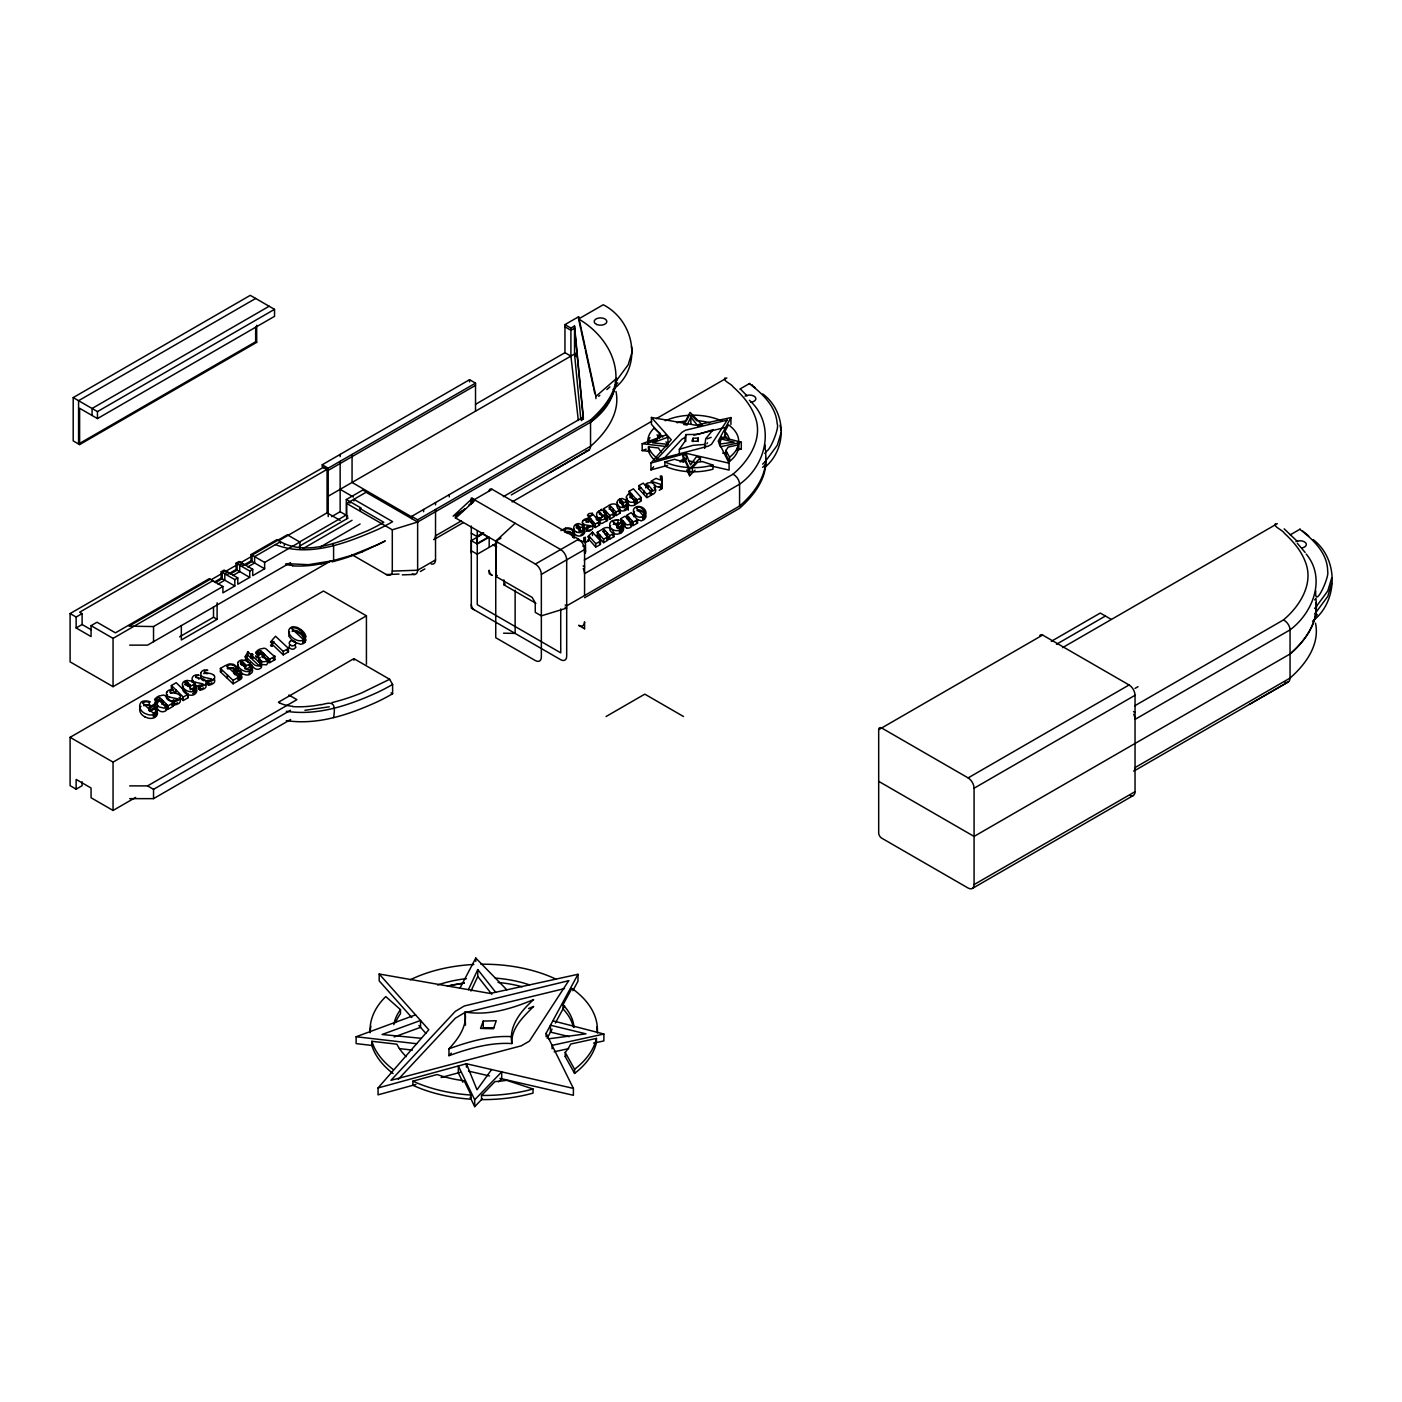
<?xml version="1.0" encoding="UTF-8"?>
<svg xmlns="http://www.w3.org/2000/svg" width="1402" height="1402" viewBox="0 0 1402 1402"><rect width="100%" height="100%" fill="white"/><g stroke="black" fill="none" stroke-linecap="round" stroke-linejoin="round"><path stroke-width="1.5" d="M475.523 411.172L475.523 383.132L469.565 379.697L322.25 464.745L322.25 466.971L328.208 470.406L475.523 385.357M328.208 516.567L328.208 468.18L475.523 383.132M353.9 500.952L353.9 499.305L392.613 521.667A222.322 128.353 0 0 1 377.751 529.518C346.417 543.012 309.106 557.873 275.423 544.607M411.68 518.6L411.68 516.374L583.32 417.095L574.54 325.965L570.912 328.068L564.953 324.616L564.953 352.673L475.523 404.302M431.203 564.025A8.43 4.872 60 0 0 435.531 559.906L435.531 509.487M471.3 553.019L471.3 540.611L482.726 534.004L488.702 537.439M535.003 602.334L532.147 597.375L495.747 576.362L495.747 543.38M584.564 595.535L584.599 546.535M619.158 523.612L613.603 523.402M565.181 604.998L566.688 605.857L739.573 506.052C753.75 493.802 766.456 476.89 765.772 457.367M878.686 781.335L974.075 836.416L1290.05 653.98C1304.964 641.345 1317.529 623.504 1316.233 603.228M305.654 636.701L305.268 638.471M305.654 640.136L305.268 641.923M584.564 552.844L584.581 551.231M465.446 1025.195L465.043 1011.999C488.544 1015.959 512.151 1008.529 533.636 999.573C521.334 1010.754 508.523 1025.633 511.905 1043.561C490.297 1042.212 469.092 1048.451 448.973 1055.671L448.973 1048.784C458.139 1038.987 467.532 1026.194 465.043 1011.999M161.896 703.05L162.352 700.054L160.564 698.319A22.485 12.986 0 0 0 160.091 697.898A2.208 1.279 0 0 0 159.565 697.583L158.076 697.793A5.187 2.997 0 0 0 157.129 698.441A4.995 2.874 0 0 0 156.638 699.02L155.815 701.386L154.571 699.791A10.217 5.906 0 0 1 155.061 698.844L157.059 697.057A17.648 10.182 0 0 1 159.109 695.97L163.386 695.094A3.067 1.77 0 0 1 164.963 695.585L170.711 700.93A13.547 7.816 0 0 0 173.322 702.805L173.392 706.205L168.135 709.237L167.276 704.961C169.712 710.569 162.439 713.881 158.794 710.306A8.762 5.065 0 0 1 157.059 707.011L157.76 705.451M262.192 654.874L262.297 655.067A9.779 5.643 0 0 0 262.682 655.488L266.222 658.835M185.029 682.686L186.589 681.74L185.87 685.227M1316.285 602.404L1315.882 598.444A169.169 97.667 0 0 1 1314.638 599.898M765.79 456.964L765.702 452.39M1316.198 604.087L1316.25 603.088M251.028 670.612L248.89 673.503M258.424 656.767C258.336 652.719 267.046 651.86 263.05 656.276M258.424 660.219L260.159 657.538M260.281 662.498L259.458 662.533A20.715 11.952 0 0 1 258.897 662.024L251.834 655.47L251.834 658.922L258.897 665.477A20.715 11.952 0 0 0 259.335 665.862L260.281 665.95M412.223 573.961A8.43 4.872 60 0 0 417.638 570.228L417.638 519.809L590.54 419.987C602.807 409.016 614.321 395.224 616.565 378.365L595.92 396.398L595.92 398.624M616.565 378.365C615.688 396.153 603.158 410.804 590.54 422.23L417.638 522.035L392.297 529.798L346.697 503.476L346.697 518.53M574.47 537.702L573.558 533.952L569.422 531.533A4.679 2.699 0 0 0 565.777 531.621M635.649 498.797L631.916 494.293L629.445 494.503M635.702 498.586L635.649 502.231M304.269 640.609L302.639 642.326M662.042 488.562L662.042 485.11A19.54 11.286 0 0 0 662.077 484.303L661.604 475.909L662.095 487.756A19.54 11.286 0 0 1 662.042 488.562L659.238 490.297M632.179 351.762L628.219 364.678L616.197 380.976M781.229 432.377L777.269 445.293L765.229 461.591M1331.69 578.08L1327.747 591.013L1315.707 607.311M1331.69 583.512L1327.747 596.446L1315.707 612.744M602.895 531.218L603.894 529.728M609.204 507.647L610.203 506.14M662.007 485.302L659.238 486.844M575.942 353.094L575.223 355.267L576.748 356.581M704.715 448.202L705.732 445.591M236.167 672.539L234.625 673.643M631.881 520.65L627.237 515.393L627.237 518.845L630.392 522.21M631.846 524.173L631.934 520.475M698.231 438.09L697.144 441.279L691.94 441.174L693.044 438.23L698.231 438.09L698.231 441.525M483.252 1021.094L480.518 1028.42L493.504 1028.717L496.238 1020.726L483.252 1021.094L483.252 1027.981L494.082 1027.666M177.563 699.3L177.318 699.528A4.486 2.594 0 0 1 175.285 700.194L174.339 700.281A2.699 1.56 0 0 1 173.69 700.246L172.796 703.769M177.563 702.735L177.318 702.963A4.486 2.594 0 0 1 175.285 703.629L174.339 703.734A2.699 1.56 0 0 1 173.69 703.681L173.69 700.246M203.308 687.874L203.185 688.032A4.486 2.594 0 0 1 201.029 688.768L200.083 688.873A2.699 1.56 0 0 1 199.434 688.82L198.541 688.908L199.294 685.368A2.699 1.56 0 0 0 200.083 685.42L201.029 685.333M211.877 679.532L211.667 679.69A4.486 2.594 0 0 1 209.634 680.356L208.688 680.461A2.699 1.56 0 0 1 208.039 680.408L206.9 684.316L208.688 685.035A5.24 3.032 0 0 0 210.721 684.737L212.964 683.703A7.168 4.136 0 0 0 214.506 682.02L214.751 680.478A6.922 3.996 0 0 0 214.103 679.024A7.816 4.521 0 0 0 213.787 678.691M598.654 511.222C592.888 514.219 600.512 523.927 605.524 518.004A3.4 1.963 0 0 1 605.944 517.741M599.32 517.461L599.145 522.263M690.853 417.007L687.103 425.034L683.72 424.438L690.064 412.398L702.472 425.121L698.003 426.085L690.853 417.007L690.853 423.895M468.426 989.637L477.767 969.571L495.66 992.266M470.967 991.056L477.767 976.458L477.767 969.571M689.293 415.272L686.297 420.95A36.137 20.872 0 0 0 677.113 422.756M459.944 988.165L475.786 958.057L506.823 989.83M662.76 437.074L651.422 424.333L651.422 417.445L695.813 425.227L730.933 417.568L718.192 441.157L729.093 463.203L729.093 470.091L710.761 465.867M720.891 436.933L719.927 445.573L720.891 436.933L741.29 442.226L741.29 449.113L737.154 450.007M727.883 439.632A36.137 20.872 0 0 0 724.939 435.531L724.939 431.413L728.497 424.841A45.46 26.252 0 0 1 729.583 457.21L729.583 461.346L725.815 454.598L725.815 450.463A36.137 20.872 0 0 0 728.024 447.115L738.311 444.855M723.099 438.966L726.026 433.516M546.114 1036.726L546.114 1033.292L577.992 974.302L490.192 993.457L379.188 974.004L379.188 980.874L411.802 1017.537M573.278 1026.912A90.359 52.172 0 0 0 563.008 1008.914L563.008 1004.778L571.876 988.392A113.667 65.631 0 0 1 597.357 1031.96M547.148 1038.269L552.073 1029.156M555.367 1023.039L564.62 1005.917M572.857 990.706L577.992 981.19L577.992 974.302M604.928 518.179L604.402 514.657M584.774 520.282L585.843 519.686A2.716 1.577 0 0 1 586.965 519.494L588.419 518.915L586.772 518.6A6.309 3.645 0 0 0 584.389 519.459A7.361 4.241 0 0 0 582.846 520.79A8.465 4.889 0 0 0 582.531 521.334M596.533 516.567L596.393 519.529M1275.487 523.542C1272.981 526.977 1282.655 529.781 1284.355 533.233C1293.1 541.26 1301.126 550.6 1305.332 561.851C1314.112 583.653 1299.794 606.207 1283.461 619.929L1134.726 705.802M166.82 692.027L167.241 691.449A6.695 3.856 0 0 1 168.468 690.45A5.836 3.365 0 0 1 170.483 689.714L173.427 690.064L170.991 690.73A2.804 1.612 0 0 0 170.045 690.958L169.94 692.22A4.346 2.506 0 0 0 170.501 692.395L173.725 692.974A47.861 27.637 0 0 1 175.355 693.236M166.82 695.48L167.241 694.884A6.695 3.856 0 0 1 167.504 694.621M192.757 680.303L192.565 680.601A9.078 5.24 0 0 0 192.267 681.249A7.203 4.153 0 0 0 192.162 682.073M725.009 377.839C722.433 380.906 731.476 383.745 733.176 386.899C742.201 395.066 750.543 404.6 754.872 416.149C763.634 437.932 749.316 460.487 732.983 474.209L584.266 560.081M238.252 662.059L238.936 661.236A5.31 3.067 0 0 1 240.057 660.517L240.513 660.342A4.136 2.383 0 0 1 241.968 660.009L246.314 660.64L250.485 663.356L250.485 666.791L246.104 669.332M706.818 443.733L707.484 442.769M491.611 1069.551L477.013 1089.81L466.41 1063.75L378.049 1087.952L378.049 1094.839L415.921 1084.465M609.169 509.136L610.518 507.839M590.347 526.206L590.207 526.293A4.627 2.664 0 0 1 588.472 526.942L586.492 527.134L586.334 531.2M590.417 529.588L590.26 529.711A4.627 2.664 0 0 1 588.472 530.377L586.474 530.604M572.875 536.843C576.45 534.232 573.646 528.326 569.422 528.098A4.679 2.699 0 0 0 565.777 528.186M617.739 382.781L614.462 386.601M1317.249 614.549L1314.62 617.651M765.264 445.117C763.599 465.324 780.371 428.854 777.181 423.877C776.13 406.51 762.355 393.454 749.281 383.657L739.818 389.108M765.842 452.233L765.404 452.741A169.169 97.667 0 0 1 764.809 453.459M198.471 688.943L200.083 690.012A5.24 3.032 0 0 0 202.098 689.696L204.359 688.68A7.168 4.136 0 0 0 205.901 686.98L206.147 685.455A6.922 3.996 0 0 0 205.498 684.001M576.45 532.077A9.113 5.275 0 0 1 573.804 527.538A8.237 4.749 0 0 1 576.047 524.19L577.326 523.805A3.996 2.313 0 0 1 579.044 523.629L583.863 525.855L578.886 528.817L581.304 531.253L583.109 529.956A10.34 5.976 0 0 0 583.723 527.853A8.237 4.749 0 0 1 583.758 527.397L584.932 528.326A11.531 6.659 0 0 1 583.898 530.464L582.882 531.463A6.116 3.523 0 0 1 581.97 531.989L581.094 532.322A3.943 2.278 0 0 1 579.149 532.567A4.241 2.453 0 0 1 577.151 532.234L576.572 532.006M140.989 706.275L140.305 707.204A13.512 7.799 0 0 0 139.674 709.78L139.885 711.182A18.068 10.427 0 0 0 142.215 714.95A15.667 9.043 0 0 0 144.862 716.878M273.916 641.503L271.042 644.832A6.905 3.996 0 0 0 270.568 645.446M667.597 465.341L650.966 469.898L650.966 463.028L671.26 439.755L651.422 417.445M650.966 469.898L653.665 466.796M378.049 1087.952L428.819 1029.769L379.188 974.004M289.531 631.794L288.777 636.105L292.948 641.345M456.404 515.445L463.151 510.398M765.229 467.024C787.538 448.219 786.277 411.364 762.758 393.944M583.845 530.657L584.967 531.568A11.531 6.659 0 0 1 583.898 533.917L582.882 534.898A6.116 3.523 0 0 1 581.97 535.441L581.094 535.774A3.943 2.278 0 0 1 579.149 536.02A4.241 2.453 0 0 1 577.151 535.669L576.572 535.441M240.706 673.486A6.256 3.61 0 0 0 239.795 671.418A3.68 2.121 0 0 0 236.745 670.366L234.625 671.313L233.451 670.401M679.339 454.476L679.339 449.306L684.789 441.577L685.753 434.602L698.143 434.357L713.197 429.625L705.732 438.703L704.505 447.904M448.973 1055.671L451.304 1053.147M663.269 459.19L681.863 439.264L685.438 437.126M398.256 1079.382L455.3 1018.238L464.237 1012.892L564.533 988.585M634.405 511.59L633.213 514.078L633.844 516.707M253.201 654.787L252.08 653.823M161.142 701.228L161.037 701.841A10.725 6.186 0 0 0 161.475 702.332L165.524 705.732A4.679 2.699 0 0 0 166.137 704.119M695.024 470.178L689.626 475.751L689.626 468.881L700.422 457.718L696.373 456.789L690.555 464.886L686.297 454.476L683.072 455.352L683.072 462.239M482.2 1098.905L474.7 1106.651L474.7 1099.764L501.706 1071.882L501.706 1078.769L498.691 1081.853M481.534 1095.453L494.941 1081.608A90.359 52.172 0 0 0 506.63 1080.311L533.023 1088.986L533.023 1093.104A113.667 65.631 0 0 1 481.534 1099.589L481.534 1095.453A113.667 65.631 0 0 0 533.023 1088.986M615.092 382.098L616.565 380.59M765.615 461.205L762.653 464.167M765.615 464.412L762.653 467.374M1314.603 608.415L1316.092 606.926M1314.603 613.848L1316.092 612.359M627.413 498.201L626.343 500.076A10.112 5.836 0 0 0 627.816 503.966L628.692 504.65M589.997 537.965L587.999 539.928A5.906 3.4 0 0 0 587.543 540.418M603.403 532.094L604.928 531.007M613.077 389.423C643.062 367.482 635.124 321.128 603.246 304.742L578.605 318.955L580.778 328.927M600.214 540.681L592.468 532.129L588.051 536.423A5.906 3.4 0 0 0 587.543 536.984M1312.587 621.191C1338.034 601.598 1339.068 559.451 1313.236 539.647M590.54 422.23C632.232 392.35 618.632 342.456 578.605 318.955L578.605 316.729L564.953 324.616M1290.05 653.98C1304.701 641.047 1318.441 622.996 1316.128 602.352M198.541 685.455L200.083 686.559A5.24 3.032 0 0 0 202.098 686.261L204.359 685.227A7.168 4.136 0 0 0 205.901 683.545L206.147 682.02A6.922 3.996 0 0 0 205.498 680.548A7.816 4.521 0 0 0 204.955 680.005A7.361 4.259 0 0 0 201.8 678.515L201.099 678.375A47.861 27.637 0 0 0 199.47 678.112L196.245 677.534A4.346 2.506 0 0 1 195.684 677.359L195.789 676.097A2.804 1.612 0 0 1 196.736 675.869L199.172 675.203L196.21 674.853A5.836 3.365 0 0 0 194.212 675.589A6.695 3.856 0 0 0 192.985 676.588L192.565 677.166A9.078 5.24 0 0 0 192.267 677.814A7.203 4.153 0 0 0 195.509 682.441M588.157 517.706L587.613 518.389A2.313 1.332 0 0 0 587.946 519.406M463.712 509.872L464.851 508.838M468.794 505.176L472.194 502.039M474.787 499.936A4.311 2.489 60 0 1 475.173 500.111L455.773 518.092L535.371 564.06A8.43 4.872 60 0 1 541.347 574.382L541.347 657.152A8.43 4.872 60 0 1 535.371 660.587L495.747 637.717L495.747 541.172L515.147 523.244M606.908 389.563L609.975 386.864M291.774 645.709A2.453 1.42 0 0 0 293.912 645.568C298.801 644.026 293.404 638.366 290.302 641.135M253.271 658.186L252.237 657.188M162.352 700.054L158.776 701.053L157.129 703.576A8.762 5.065 0 0 0 158.829 706.853L164.244 708.185L167.276 704.961M598.707 396.275L599.811 395.364M165.944 707.379L166.277 704.102L163.158 700.825A3.838 2.208 0 0 0 161.09 701.193M295.051 644.955L295.875 647.321L293.912 649.003A2.453 1.42 0 0 1 291.774 649.144A4.749 2.734 0 0 1 289.951 645.148M646.97 484.373L645.901 486.179L651.124 491.822L651.124 495.274L646.848 497.745L646.848 494.293L651.124 491.822M172.832 700.299L174.339 701.421A5.24 3.032 0 0 0 176.372 701.123L178.615 700.089A7.168 4.136 0 0 0 180.157 698.406L180.402 696.882A6.922 3.996 0 0 0 179.754 695.41A7.816 4.521 0 0 0 179.211 694.866A7.361 4.259 0 0 0 176.056 693.394L175.355 693.236M258.336 656.767A9.358 5.398 0 0 0 260.334 660.114C263.576 664.443 268.728 659.185 269.727 659.22L269.727 662.673L274.897 659.694L274.897 656.241A14.423 8.324 0 0 1 272.233 654.559L265.942 648.793A3.417 1.98 0 0 0 264.049 648.232L260.018 649.073A16.368 9.446 0 0 0 258.003 650.142L256.075 651.93A9.884 5.713 0 0 0 255.62 652.876L256.969 654.524L257.67 652.123A4.697 2.716 0 0 1 258.143 651.562A4.819 2.786 0 0 1 259.09 650.914L260.562 650.721M257.197 654.156L258.003 653.595A16.368 9.446 0 0 1 260.018 652.508L260.754 652.21M245.525 657.643L246.542 658.554M618.983 523.927L617.318 523.717A4.101 2.366 0 0 0 614.777 523.857L613.305 524.418M267.414 660.92L267.502 660.868A4.486 2.594 0 0 1 267.169 662.585M241.863 664.723C242.669 656.925 237.131 664.881 243.878 665.687L245.648 664.653L242.283 661.534M186.974 681.95L190.146 685L188.341 686.034L185.099 682.792M207.216 680.461L208.688 681.6A5.24 3.032 0 0 0 210.721 681.284L212.964 680.268A7.168 4.136 0 0 0 214.506 678.568L214.751 677.043A6.922 3.996 0 0 0 214.103 675.589A7.816 4.521 0 0 0 213.56 675.045M576.958 528.203C580.095 523.051 572.875 524.944 578.22 528.098L579.815 527.17L577.764 524.961M579.709 530.692L579.815 527.17M620.438 503.125C623.487 497.114 616.214 500.619 621.647 503.038L623.224 502.109L621.647 500.374L621.805 503.984M623.171 505.579L622.47 502.004A3.996 2.313 0 0 0 620.736 502.179L619.561 502.617M198.926 679.234L198.278 678.095M652.368 490.332L651.106 490.525A6.87 3.961 0 0 1 650.107 490.402L649.792 490.367M652.368 493.767L649.792 493.802M142.969 702.77L144.476 702.069A4.556 2.629 0 0 1 146.719 701.754C157.042 703.541 141.672 697.653 140.305 703.751A13.512 7.799 0 0 0 139.674 706.345L139.885 707.73A18.068 10.427 0 0 0 142.215 711.515A15.667 9.043 0 0 0 144.862 713.443L148.384 714.74A6.081 3.505 0 0 0 154.851 714.039A7.466 4.311 0 0 0 155.71 713.338L156.656 712.269A13.459 7.781 0 0 0 157.445 709.289L154.693 703.997L149.366 707.064L149.366 710.516L154.693 707.432L157.48 712.742A13.459 7.781 0 0 1 156.674 715.721L155.71 716.79A7.466 4.311 0 0 1 154.781 717.438A6.081 3.505 0 0 1 148.402 718.174L144.862 716.878M302.867 642.537L302.867 639.084L291.493 628.394M585.317 549.934L585.353 553.369M642.817 518.687C646.637 518.635 644.482 511.642 641.012 511.169M612.954 521.176L614.777 520.422A4.101 2.366 0 0 1 617.318 520.282L619.158 520.124L612.429 520.528A7.869 4.539 0 0 0 611.29 521.369L610.606 522.14A12.285 7.098 0 0 0 609.695 524.874L610.01 526.661A11.444 6.607 0 0 0 611.044 528.256A9.323 5.38 0 0 0 612.621 529.535A7.658 4.416 0 0 0 613.603 530.026L614.356 530.289A5.398 3.119 0 0 0 615.531 530.569A5.485 3.172 0 0 0 620.718 529.641M191.32 689.188L194.966 687.068L194.966 683.633L191.023 681.022L187.29 680.443A4.294 2.471 0 0 0 185.765 680.689L184.854 681.022A5.836 3.365 0 0 0 183.522 681.933L182.996 682.581A10.725 6.204 0 0 0 182.383 684.965A13.775 7.956 0 0 0 187.097 690.871L189.077 691.537A5.748 3.33 0 0 0 191.145 691.782L191.759 691.764A4.224 2.436 0 0 0 193.441 691.431L193.949 691.239A5.661 3.26 0 0 0 194.966 690.625L196.035 689.451A12.671 7.308 0 0 0 196.876 686.822L196.35 685.333L195.176 685.613A11.847 6.835 0 0 0 195.246 686.139L195.334 687.085A10.83 6.256 0 0 1 194.948 688.75L192.828 690.222L189.34 686.998L194.966 683.633M579.674 531.726L583.863 529.29L583.863 525.855M623.224 506.578L627.29 504.229L627.29 500.794L622.47 498.551A3.996 2.313 0 0 0 620.736 498.744L619.561 499.182M550.04 472.544L588.157 450.498M1135.147 770.364L1287.684 682.266M73.202 397.59L250.275 295.349L274.529 309.351L274.529 316.344L97.457 418.585L79.616 408.28L79.616 444.592L73.202 440.894L73.202 397.59L97.457 411.592L274.529 309.351M255.655 298.468L78.582 400.692L78.582 443.996L255.655 341.773L256.689 342.368L256.689 325.282M269.149 306.249L92.076 408.473L92.076 415.465M79.616 444.592L256.689 342.368M330.504 561.115L113.054 686.665L70.1 661.867L70.1 613.568L323.476 467.269L327.069 469.355L327.069 512.834L340.248 520.44M327.069 469.355L79.651 612.201L82.105 613.603L82.105 624.521L91.428 629.901M70.1 613.568L76.146 617.055L82.105 613.603M76.146 617.055L76.146 627.956L82.105 624.521M76.146 627.956L91.06 636.561L91.06 625.66L97.018 622.225L115.42 632.845L209.284 578.658L222.9 586.509L222.9 592.853L234.817 585.983L234.817 579.639L221.201 571.771L221.201 578.115L234.817 585.983M328.208 496.22L574.54 354.005L574.54 325.965M221.201 571.771L224.18 570.053L237.797 577.904L237.797 584.248L249.731 577.379L249.731 571.035L236.114 563.166L236.114 569.51L249.731 577.379M236.114 563.166L239.094 561.448L252.71 569.3L252.71 575.644L264.627 568.774L264.627 562.412L299.888 542.066L299.888 548.55M264.627 568.774L251.011 560.905L251.011 554.561L276.895 539.63C304.795 557.908 339.932 541.855 367.569 530.745A210.756 121.676 0 0 0 383.798 522.28L360.086 508.593L360.086 510.223M299.415 542.066L346.329 514.972L346.329 499.533L362.838 489.999L366.43 492.067L346.697 503.476M210.3 579.254L129.019 626.168L153.537 626.554L222.9 586.509M225.214 570.649L222.235 572.366L222.235 578.711L215.417 582.636M240.11 562.044L237.131 563.762L237.131 570.106L230.314 574.031M211.86 579.341L221.306 573.891M225.091 571.701L236.412 565.164M240.198 562.991L251.519 556.436M279.857 540.085L327.069 512.834M91.06 625.66L113.054 638.366L212.876 580.726M227.772 572.121L224.793 573.839L224.793 580.2L217.993 584.126M242.686 563.516L239.707 565.234L239.707 571.595L232.89 575.521M214.401 582.058L221.201 578.115M227.597 574.434L236.114 569.51M242.493 565.83L251.011 560.905M245.227 565.427L252.045 561.501L252.045 555.157L287.305 534.793L299.888 542.066M331.626 516.637L340.143 511.712L347.731 516.094M247.804 566.916L254.603 562.991L254.603 556.629L280.488 541.698L280.488 543.328M234.817 579.639L237.797 577.904M249.731 571.035L252.71 569.3M360.086 508.593L361.068 508.032L346.329 499.533M299.257 546.307L348.134 518.074M302.604 548.848L352.06 520.3M290.512 562.605L147.578 645.13L129.685 645.13M320.304 547.008L360.086 524.033M179.614 636.823L213.507 617.248L217.1 619.333L217.1 602.807M217.1 619.333L181.331 639.978L181.331 625.52M541.347 574.382L584.564 549.584A8.43 4.872 60 0 0 578.605 539.244L492.172 489.333L471.3 501.39A4.224 2.436 60 0 1 474.279 499.673M82.105 781.808L82.105 785.716L76.146 789.151L70.1 785.663L70.1 737.329L323.476 591.031L366.43 615.828L366.43 664.18M465.464 509.049L453.126 516.181L472.527 498.253L472.527 503.3M171.359 685.525L175.776 689.714L175.776 693.149L171.359 688.96L171.359 685.525L176.196 682.721L188.096 694.27L188.096 697.723L183.241 700.527L181.366 698.652M461.363 520.896L435.531 535.809A8.43 4.872 60 0 1 433.779 539.665L463.308 522.631M503.336 496.658L590.54 446.309C605.909 432.85 620.543 413.047 615.986 391.456M511.292 494.924L589.015 450.007M149.488 708.238L154.606 705.364A16 9.236 0 0 1 155.71 707.221M233.118 683.808L233.118 680.356L240.268 676.15A6.782 3.926 0 0 0 242.003 673.503L240.566 670.769L237.359 669.525L237.359 672.978L240.566 674.204L241.985 676.956A6.782 3.926 0 0 1 240.285 679.602L233.118 683.808L220.412 671.856L220.412 668.403L225.266 665.617L229.367 663.882L233.521 664.32M512.116 501.916L651.702 421.319M656.294 418.672L726.849 377.944M149.909 711.497L154.606 708.816L154.693 703.997M220.412 671.856L222.164 670.839M168.135 705.802L173.392 702.77M183.241 700.527L183.241 697.074L188.096 694.27M250.485 663.356L244.929 666.669C246.226 671.453 252.237 670.489 250.888 665.915A12.25 7.063 0 0 1 250.783 665.372L251.957 665.109L252.57 666.633A12.495 7.22 0 0 1 251.887 669.28L249.346 671.26A4.066 2.348 0 0 1 247.646 671.558L247.032 671.576A5.958 3.435 0 0 1 245.315 671.365L242.896 670.542A14.896 8.605 0 0 1 237.884 664.478M435.531 559.906L417.638 570.228L392.297 571.105A8.43 4.872 60 0 1 386.339 574.54L351.657 554.526M483.304 532.637L476.768 536.405L476.768 543.766L488.194 537.159M483.795 532.918L477.258 536.686L471.3 533.251M420.372 571.508L424.841 568.932M269.727 659.22L274.897 656.241M288.462 648.407L288.462 651.86L283.222 654.874L283.222 651.439L288.462 648.407L275.511 636.228L271.042 641.38A6.905 3.996 0 0 0 270.568 641.993M70.1 737.329L113.054 762.127L366.43 615.828M495.747 541.172L501.04 538.123M497.692 542.434L477.258 554.228L471.3 550.793M560.923 530.657L562.71 529.623A17.139 9.902 0 0 1 565.725 528.133M629.095 494.748L629.095 491.296L633.371 488.825L640.907 497.132M646.497 497.342L638.962 489.053L638.962 485.6L643.238 483.129L645.306 485.513A4.732 2.734 0 0 1 648.092 482.901A4.732 2.734 0 0 1 653.314 483.41M588.963 517.093L593.239 514.622L599.565 521.597L599.565 525.031L595.289 527.502L591.364 523.069L591.364 519.634C588.787 514.639 587.561 520.107 590.382 522.035M603.929 512.449L603.596 508.646L607.872 506.175C610.431 503.563 617.861 501.636 620.28 509.645L620.28 513.079L616.004 515.55L613.393 512.571M638.962 489.053L641.362 487.651M603.596 512.08L605.191 511.152M495.747 576.362L497.272 575.468M286.323 720.628C317.851 725.36 349.413 714.529 377.751 701.613A222.322 128.353 0 0 0 392.613 693.762L392.613 684.439L389.633 679.287L353.9 658.642L278.42 702.227L279.559 702.84M627.29 500.794L622.295 503.756L624.644 506.175L626.536 504.895A10.34 5.976 0 0 0 627.132 502.792A8.237 4.749 0 0 1 627.167 502.319L628.359 503.265A11.531 6.659 0 0 1 627.307 505.403L626.291 506.385A6.116 3.523 0 0 1 625.397 506.928L624.503 507.261A3.943 2.278 0 0 1 622.576 507.506A4.241 2.453 0 0 1 620.56 507.156L619.999 506.946A9.113 5.275 0 0 1 617.231 502.477M604.227 515.936L601.966 517.233A7.711 4.451 0 0 1 600.722 517.864M595.289 527.502L595.289 524.068L599.565 521.597M609.923 519.055L609.923 515.621L614.199 513.15L614.199 516.584L609.923 519.055L604.945 513.518M616.004 515.55L616.004 512.116L620.28 509.645M636.981 503.441L636.981 499.988L641.257 497.517L641.257 500.97L636.981 503.441L636.315 499.252A4.714 2.716 0 0 1 633.722 502.021A4.714 2.716 0 0 1 628.306 501.408M129.685 785.891L147.578 785.891L296.909 699.668L288.9 695.042M578.605 539.244L535.371 564.06M578.413 540.506L579.499 540.506M76.146 789.151L76.146 779.407L91.06 788.012L91.06 797.756L113.054 810.461L135.661 797.423M535.897 603.281L503.896 584.809L505.298 583.986M603.614 542.644L603.614 539.209L607.89 536.738L607.89 540.173L603.614 542.644L597.287 535.669L597.287 532.234L601.563 529.763C604.139 527.187 611.552 525.172 613.971 533.233L613.971 536.668L609.695 539.139L604.595 533.443M622.348 523.647L620.823 522.087L620.823 518.635L625.099 516.164L629.954 521.597A6.957 4.013 0 0 0 630.444 522.07L630.514 525.557M147.578 785.891L153.537 789.326L290.512 710.253M584.564 542.697L588.297 541.032M597.287 535.669L599.425 534.425M620.823 522.087L623.224 520.685M628.815 517.461L626.957 518.53L626.957 515.095L631.198 512.641L637.524 519.616L637.524 523.069L633.301 525.505L632.512 521.193L633.301 525.505M622.085 521.649L617.388 524.366L617.388 527.8L622.085 525.102L622.085 521.649L623.119 523.174A12.425 7.168 0 0 1 622.523 528.203A9.148 5.275 0 0 1 620.771 529.676M617.406 525.259L621.822 522.753A10.866 6.274 0 0 1 622.453 524.19A10.866 6.274 0 0 1 621.612 527.906M618.002 524.961L617.879 528.484L621.822 526.206L621.822 522.753M129.685 798.649L153.537 798.649L290.617 719.524M609.695 539.139L609.695 535.704L613.971 533.233M633.301 522.07L637.524 519.616M584.564 597.76L739.573 508.278C753.61 495.73 767.139 478.678 765.737 458.787M606.067 716.51L644.797 694.148L683.51 716.51M1135.042 791.657L974.075 884.592A8.43 4.872 60 0 1 968.116 888.044L881.665 838.133A4.224 2.436 60 0 1 878.686 832.963L878.686 729.706L1042.632 635.053L1129.083 684.965A8.43 4.872 60 0 1 1135.042 695.287L1135.042 791.657A8.43 4.872 60 0 1 1130.17 795.617M1051.325 641.31L1100.272 613.042L1110.945 619.211M1056.46 644.272L1105.424 616.021M1062.576 647.636L1277.327 523.647M1290.296 534.828L1299.759 529.36C1313.323 539.49 1327.817 553.457 1327.676 571.683C1329.639 576.643 1314.235 610.729 1315.742 590.82M878.686 729.706A4.224 2.436 60 0 1 881.665 727.988L968.116 777.9L1129.083 684.965M1135.042 688.4L1138.038 686.682M974.075 884.592L974.075 788.222L1135.042 695.287M1249.55 704.312L1288.543 681.775M972.34 888.465L1133.307 795.53M620.14 529.045L620.175 529.027A7.308 4.224 0 0 0 621.559 527.888M620.14 532.497L620.175 532.48A7.308 4.224 0 0 0 621.559 531.323M389.633 679.287L362.084 692.728A161.984 93.513 0 0 1 332.011 702.595M153.869 713.18L153.905 713.162A6.957 4.013 0 0 0 155.394 711.813M153.869 716.632L153.905 716.615A6.957 4.013 0 0 0 155.394 715.265M238.287 679.427L238.287 675.992M564.235 529.693L566.618 528.799A3.838 2.226 0 0 1 568.721 528.782L569.089 528.834M384.726 541.277L362.084 551.967M207.145 683.931L208.039 683.861A2.699 1.56 0 0 0 208.688 683.896L209.634 683.808M150.189 711.357L150.277 707.87M271.743 642.835L270.604 642.291M271.69 646.304L270.604 645.744M599.022 511.029L600.038 510.521A2.524 1.455 0 0 0 600.88 509.645M227.054 668.071L233.521 667.755M606.383 521.509L606.418 515.182M599.443 514.271L600.038 513.973A2.524 1.455 0 0 0 600.564 513.64M590.312 515.936L587.946 515.971A2.313 1.332 0 0 1 587.613 514.955L588.525 513.973A7.904 4.556 0 0 1 589.261 513.518L591.995 513.255M590.312 519.371L588.086 519.511M576.134 527.678L577.326 527.257A3.996 2.313 0 0 1 579.044 527.064L579.745 527.117M159.846 699.09L159.109 699.405A17.648 10.182 0 0 0 157.059 700.509L155.061 702.279A10.217 5.906 0 0 0 154.571 703.226L155.815 704.82L156.638 702.455A4.995 2.874 0 0 1 157.129 701.876A5.187 2.997 0 0 1 158.076 701.245L159.548 701.035A2.208 1.279 0 0 1 160.091 701.351A22.485 12.986 0 0 1 160.564 701.771M528.554 1008.564L533.636 1006.461C523.682 1016.432 510.871 1028.174 511.905 1043.561M143.793 705.767L144.476 705.521A4.556 2.629 0 0 1 146.719 705.188L150.645 705.451L143.6 704.68M711.164 437.354L707.239 438.808M650.265 451.532L642.186 450.603L642.186 443.715L665.968 434.97L667.965 437.214L667.965 444.101L665.968 441.858M642.186 450.603L646.147 449.148M373.405 1045.612L356.126 1043.614L356.126 1036.744L415.553 1014.873M667.965 437.214L652.578 442.822L668.281 444.346L666.406 446.519L642.186 443.715M394.225 1036.954L420.547 1027.351L420.547 1020.463L382.08 1034.501L421.371 1038.304M679.339 449.306L693.219 445.293L704.505 444.469M448.973 1048.784C469.092 1041.563 490.297 1035.324 511.905 1036.674M565.584 532.515L566.618 532.252A3.803 2.191 0 0 1 568.371 532.182L569.089 532.287M650.966 463.028L686.297 453.337L729.093 463.203M692.36 471.808L692.36 467.672L697.723 462.134A36.137 20.872 0 0 0 702.384 461.608L712.952 465.078L712.952 469.214A45.46 26.252 0 0 1 664.898 466.095L664.898 461.959L674.59 459.295A36.137 20.872 0 0 0 685.403 461.801L688.172 467.514L688.172 471.65M680.075 461.941L684.229 460.802M412.907 1081.152L437.126 1074.528A90.359 52.172 0 0 0 464.167 1080.767L471.09 1095.05L471.09 1099.186A113.667 65.631 0 0 1 412.907 1085.288L412.907 1081.152A113.667 65.631 0 0 0 471.09 1095.05M441.157 1077.542L460.101 1072.355M261.718 656.837L263.436 656.714M681.144 460.242L685.315 459.137M693.797 435.111L725.132 427.505M329.295 706.818L304.917 710.288M741.29 442.226L720.575 446.747L719.279 444.119L734.14 442.156L719.927 438.686M722.643 453.179L726.797 452.285M593.519 1043.176L603.876 1040.915L603.876 1034.028L552.108 1045.366L552.108 1048.801M596.446 1038.409L570.702 1044.052A90.359 52.172 0 0 1 565.216 1052.411L565.216 1056.547L574.592 1073.424A113.667 65.631 0 0 0 596.446 1042.545L596.446 1038.409A113.667 65.631 0 0 1 574.592 1069.288L574.592 1073.424M554.176 1051.798L568.669 1048.626M170.466 693.149L171.973 692.938M449.481 985.694L464.255 983.082M629.796 497.009L631.286 497.044L631.286 493.609L629.095 491.296M321.163 564.025L351.236 555.455L377.751 544.642A222.322 128.353 0 0 0 385.287 540.857M321.163 704.785C331.661 701.894 336.305 701.456 333.588 717.544M600.652 520.825C597.234 517.285 610.641 514.061 603.175 510.626A2.173 1.262 0 0 0 601.318 510.538L601.721 509.136M233.748 670.314L233.941 673.731M548.848 1038.794L586.001 1033.852L550.478 1025.212L550.478 1032.1L569.282 1036.674M234.888 674.748L236.728 673.854L236.728 670.419M592.38 525.925A4.767 2.751 0 0 1 592.731 526.346A4.556 2.629 0 0 1 592.993 526.889L592.766 528.449A7.325 4.224 0 0 1 591.153 530.131C586.176 534.074 586.229 526.556 591.171 526.696A7.325 4.224 0 0 0 592.783 525.014L592.993 523.437A4.556 2.629 0 0 0 592.731 522.893A4.767 2.751 0 0 0 592.38 522.49A4.504 2.594 0 0 0 590.067 521.439L589.734 521.386A28.355 16.368 0 0 0 588.244 521.229L585.738 520.913M599.32 520.896L596.516 519.686M241.968 663.444L243.054 663.409M640.959 517.128C635.124 518.389 629.726 508.961 636.596 506.77A3.82 2.208 0 0 1 639.189 506.472L639.505 506.525A6.414 3.698 0 0 1 642.659 507.699L643.693 508.435A13.564 7.834 0 0 1 645.901 513.605M640.959 520.563L637.191 519.844M386.339 574.54L399.009 574.101M402.269 574.873L414.939 574.434M178.755 697.933A7.361 4.259 0 0 1 179.263 698.301A7.816 4.521 0 0 1 179.754 698.862A6.922 3.996 0 0 1 180.402 700.317L180.157 701.841A7.168 4.136 0 0 1 178.615 703.541L176.372 704.558A5.24 3.032 0 0 1 174.339 704.873L173.059 704.715M503.563 633.196L515.13 633.406L515.13 590.207M598.882 520.913L599.565 525.031M587.035 527.047L587.14 530.482M188.394 683.896L187.29 683.878A4.294 2.471 0 0 0 185.765 684.123L184.854 684.456A5.836 3.365 0 0 0 184.433 684.684M292.72 565.567L291.09 565.374A27.024 15.597 0 0 1 285.517 564.287M292.72 706.328L291.09 706.135A27.024 15.597 0 0 1 279.471 702.893M199.294 685.368L199.364 688.82M655.312 460.855A45.46 26.252 0 0 1 648.478 450.953L648.478 446.835L658.484 447.992A36.137 20.872 0 0 0 661.323 452.022M356.126 1036.744L416.657 1043.719M393.068 1073.529A113.667 65.631 0 0 1 371.828 1045.436L371.828 1041.3L396.889 1044.192A90.359 52.172 0 0 0 406.265 1056.67M399.36 1048.608L412.328 1050.098M260.562 654.173L259.09 654.366A4.819 2.786 0 0 0 258.143 654.997A4.697 2.716 0 0 0 257.67 655.575L256.969 657.959L255.62 656.311A9.884 5.713 0 0 1 255.883 655.68M587 528.659L584.599 528.221M286.323 563.657L308.475 564.673L333.588 560.59L333.588 545.448M286.323 711.287C317.851 716.036 349.413 705.206 377.751 692.29A222.322 128.353 0 0 0 392.613 684.439M208.25 681.687L205.253 681.057M199.645 686.665L195.649 685.753M232.101 668.386L235.886 670.822M173.042 701.351L169.905 700.614M688.347 460.697L694.463 462.099M499.971 1078.366L573.4 1095.295L573.4 1088.408L466.41 1063.75L466.41 1067.185M468.513 1071.11L489.491 1075.947M584.599 524.769L588.402 525.399A24.114 13.915 0 0 1 589.208 525.522L590.417 525.89M582.724 546.026L584.406 546.447M737.207 448.044L741.29 449.113M552.861 1020.814L603.876 1034.028M579.85 540.594L584.529 541.891L584.231 537.387M204.254 677.341L211.106 678.848A2.506 1.437 0 0 1 211.614 679.024L211.912 679.269M195.649 682.318L202.501 683.808A2.506 1.437 0 0 1 203.01 684.001L202.992 684.702A4.486 2.594 0 0 1 201.029 685.333M169.905 697.18L176.757 698.669A2.506 1.437 0 0 1 177.265 698.862L177.563 699.107M631.286 493.609L628.061 494.258L626.343 496.641A10.112 5.836 0 0 0 627.816 500.532L628.692 501.197M659.694 487.475L654.103 485.688M660.675 480.097L660.36 475.909M659.799 479.782L658.607 479.379A25.078 14.476 0 0 1 656.083 478.327L651.019 481.254L661.061 484.461L661.061 487.896M296.681 628.271L300.133 630.146M296.681 631.706L301.483 634.72L304.129 638.593M653.104 483.55C657.608 485.425 655.067 492.452 650.598 491.103C648.092 499.427 660.132 491.278 653.945 487.633M192.722 693.622L194.931 692.185A10.83 6.256 0 0 0 195.281 691.116M149.12 708.22L148.98 707.274L148.98 710.709M564.953 326.841L570.912 330.294L574.54 328.191L583.32 419.321L583.32 417.095M564.953 352.673L570.912 356.108L578.343 420.53M1133.552 711.638L1135.042 712.496M583.074 565.935L584.564 566.794M492.926 544.852L496.658 547.008M471.3 540.611L477.258 544.046L489.175 537.159L489.175 547.341M322.25 464.745L328.208 468.18M411.68 516.374L417.638 519.809M412.766 517.496L352.06 482.463L352.06 454.406M366.08 492.277L417.638 522.035M565.111 607.189L566.688 608.1L541.347 615.846L535.266 612.341L535.266 602.79M340.143 489.351L353.409 497.009M251.011 554.561L264.627 562.412M391.088 692.886L392.613 693.762M599.653 511.923L602.737 515.34M293.666 641.888L300.414 644.201A5.187 2.997 0 0 0 305.163 641.906M581.041 534.583L583.109 533.391A10.34 5.976 0 0 0 583.723 531.305M642.431 508.558L641.503 507.962A3.645 2.103 0 0 0 636.175 507.717L643.203 515.656L643.203 519.091M248.873 665.459L250.485 666.791M301.377 629.848L297.907 627.745A10.427 6.011 0 0 0 296.26 627.167L293.491 626.764A3.996 2.313 0 0 0 291.458 627.115C283.59 631.583 294.227 641.345 300.414 640.767A5.187 2.997 0 0 0 305.163 638.453M301.377 633.301L297.907 631.198A10.427 6.011 0 0 0 296.26 630.62L293.491 630.217A3.996 2.313 0 0 0 292.422 630.304M193.458 685.788L194.966 687.068M1302.756 531.078L1308.749 535.985M755.275 387.811L752.278 385.357A4.224 2.453 -60.1 0 0 752.243 384.761M626.256 503.265L627.29 504.229M582.829 528.344L583.863 529.29M588.384 522.227L586.772 522.052A6.309 3.645 0 0 0 586.106 522.21M186.974 685.403L187.85 686.209L187.85 682.774M1284.179 528.869L1297.586 541.628M659.921 433.341L654.051 428.118A45.46 26.252 0 0 0 647.882 443.19L657.223 439.755A36.137 20.872 0 0 1 659.921 433.341L659.921 437.477A36.137 20.872 0 0 0 659.396 438.248M656.977 434.865L659.921 437.477M395.557 1022.636A90.359 52.172 0 0 1 400.464 1013.751L400.464 1009.633L385.778 996.577A113.667 65.631 0 0 0 370.146 1031.837M624.328 509.399L626.536 508.33A10.34 5.976 0 0 0 627.132 506.227A8.237 4.749 0 0 1 627.167 505.772L628.359 506.7A11.531 6.659 0 0 1 627.307 508.838L626.291 509.837A6.116 3.523 0 0 1 625.397 510.363L624.503 510.696A3.943 2.278 0 0 1 622.576 510.941A4.241 2.453 0 0 1 620.56 510.608L619.999 510.381A9.113 5.275 0 0 1 617.231 505.912M237.744 676.29L226.879 666.073M233.118 680.356L220.412 668.403M287.095 650.581L288.462 651.86M283.222 651.439L272.969 641.643M283.222 654.874L272.969 645.095M263.541 653.279L261.455 651.352A15.913 9.183 0 0 0 261.123 651.054A2.453 1.42 0 0 0 260.579 650.721M268.816 658.362L269.727 662.673M247.944 662.305L247.173 658.134L252.833 663.461A29.389 16.964 0 0 0 253.604 664.162L254.708 664.986A5.03 2.892 0 0 0 256.934 665.827L257.39 665.862A2.611 1.507 0 0 0 258.687 665.757L260.299 665.039A5.713 3.295 0 0 0 261.368 663.865L261.631 662.813A10.252 5.923 0 0 0 261.228 661.008L260.071 660.167L259.878 661.183A7.448 4.311 0 0 1 260.281 662.287M244.123 666.651L243.194 662.34M245.49 667.948L245.648 664.653M245.297 656.364L246.279 660.728L245.297 656.364A70.573 40.746 0 0 0 247.839 651.615L250.835 654.576L250.888 658.064A11.917 6.887 0 0 0 251.904 657.398M250.257 664.478L252.833 666.896A29.389 16.964 0 0 0 253.604 667.597L254.708 668.421A5.03 2.892 0 0 0 256.934 669.262L257.39 669.297A2.611 1.507 0 0 0 258.687 669.21L260.299 668.474A5.713 3.295 0 0 0 261.368 667.299L261.631 666.248A10.252 5.923 0 0 0 261.228 664.443L266.45 664.863L268.816 661.797M188.096 697.723L187.605 693.797M175.776 689.714L183.241 697.074M247.821 651.597L247.821 655.049L250.835 658.029M142.724 702.928L153.449 713.39L153.449 716.843M577.747 528.379L578.57 529.255M619.001 511.8L620.28 513.079M612.516 535.213L613.971 536.668M262.314 654.419A3.733 2.156 0 0 1 264.382 654.138L267.747 657.468L267.747 660.92L267.116 660.272M264.4 654.086L264.4 657.538L266.485 659.641M634.09 500.163L630.111 495.782M691.414 415.202L696.741 420.653A36.137 20.872 0 0 1 709.605 422.826M741.045 389.686L747.108 395.925M610.851 506.35L616.004 512.116M610.851 509.802L613.252 512.413L613.252 508.961M604.542 529.938L609.695 535.704M1297.393 543.398L1305.139 552.441M620.823 518.635L624.942 523.174A7.29 4.206 0 0 0 626.834 524.734M622.716 524.05L624.942 526.626A7.29 4.206 0 0 0 626.834 528.186M597.708 523.139L598.899 524.383M163.158 700.825L163.158 704.277L164.717 705.907M578.22 525.435L578.29 528.94M612.849 515.217L613.813 516.216L613.813 512.782L609.379 507.875M606.768 539.016L607.504 539.805L607.504 536.37L603.07 531.463M603.596 508.646L609.923 515.621M597.287 532.234L603.614 539.209M640.031 499.638L640.907 500.567M616.845 525.154L617.055 527.993M601.476 515.585L598.707 512.466M638.962 485.6L646.497 493.907M599.373 543.205L600.214 544.116M636.122 521.544L637.524 523.069M619.158 532.006L619.772 532.69L619.772 529.237L612.656 521.369M635.001 501.127L631.916 497.728L631.916 494.293M589.471 536.58L595.535 543.38M589.471 540.015L595.535 546.833M418.9 1025.493L425.98 1033.467M591.364 519.634L595.289 524.068M564.147 529.746L567.407 533.426M599.408 522.771L601.984 523.507L605.524 521.439A3.4 1.963 0 0 1 605.944 521.176M749.422 400.271C775.902 423.982 766.806 465.236 739.573 484.181L584.564 573.663A8.43 4.872 60 0 0 583.232 568.564M622.085 525.102L623.119 526.626A12.425 7.168 0 0 1 622.523 531.638A9.148 5.275 0 0 1 620.771 533.111M652.456 489.859L648.215 485.145L648.215 488.579M477.767 976.458L491.822 994.298M207.776 673.679L204.815 673.328A5.836 3.365 0 0 0 203.746 673.643M211.877 682.651L211.597 683.177A4.486 2.594 0 0 1 209.634 683.808M1306.208 554.053C1326.432 578.325 1312.955 612.832 1290.05 629.884L1135.042 719.384A8.43 4.872 60 0 0 1133.71 714.266M725.815 450.463L729.583 457.21M565.216 1052.411L574.592 1069.288M546.114 1033.292L573.4 1088.408M683.072 455.352L689.626 468.881M686.822 469.968L689.626 475.751M474.7 1099.764L458.331 1065.958L458.331 1072.845L462.888 1082.239M470.161 1097.258L474.7 1106.651M578.605 316.729L595.92 396.398M581.129 330.574L583.653 342.193M584.021 343.858L585.107 348.835M585.458 350.5L590.505 373.738M590.873 375.385L593.397 387.005M593.747 388.669L594.834 393.647M780.055 425.262L781.247 430.782M631.408 346.487L632.197 350.167M1315.514 623.207C1320.053 644.815 1305.437 664.601 1290.05 678.077A8.465 5.363 54.3 0 1 1284.933 682.388M574.54 354.005L580.814 419.11M584.231 540.751L584.301 541.996M585.3 537.807L585.633 551.932M584.231 537.72L584.231 541.225M195.334 690.52L195.246 689.591A11.847 6.835 0 0 1 195.176 689.065L196.35 688.785L196.876 690.275A12.671 7.308 0 0 1 196.035 692.903L194.966 694.078A5.661 3.26 0 0 1 193.949 694.673L193.441 694.884A4.224 2.436 0 0 1 191.759 695.217L191.145 695.234A5.748 3.33 0 0 1 189.077 694.971L187.132 694.288A13.775 7.956 0 0 1 182.54 688.417A10.725 6.204 0 0 1 182.961 686.016M739.573 506.052L739.573 484.181A8.465 5.363 54.5 0 0 732.983 474.227M738.574 443.505L738.311 448.99M730.933 417.568L730.933 424.455M700.422 457.718L700.422 461.17M693.044 438.23L693.044 441.683M686.297 453.337L686.297 459.628M685.753 434.602L685.753 441.472M643.833 490.858L643.833 494.293M634.387 500.426L634.387 503.861M629.27 517.513L629.27 520.966M624.942 523.174L624.942 526.626M623.715 521.702L623.715 525.137M622.838 520.738L622.838 524.173M622.4 502.652L622.4 506.104M617.984 520.387L617.984 523.84M606.943 532.55L606.943 536.002M606.242 511.45L606.242 514.885M599.933 535.021L599.933 538.473M592.468 532.129L592.468 535.582M590.54 419.987L590.54 446.309A8.465 5.363 54.3 0 1 586.018 450.725M589.261 517.443L589.261 520.878M585.3 537.211L585.3 541.242M582.391 417.638L582.391 419.864M581.322 418.269L581.339 420.653M578.991 527.73L578.991 531.165M570.912 328.068L570.912 356.108M560.73 608.959L560.73 652.841L477.258 604.648L477.258 531.078M503.896 579.867L503.896 584.809M475.786 958.057L475.786 961.492M471.3 504.422L471.3 497.938L560.73 549.584A8.43 4.872 60 0 1 566.688 559.906L566.688 656.276A8.43 4.872 60 0 1 560.73 659.729L471.3 608.1L471.3 526.03M469.565 379.697L469.565 381.922M449.271 494.661L449.271 496.904M435.531 502.599L435.531 504.825M423.597 509.487L423.597 511.712M392.297 529.798L392.297 571.105M353.9 658.642L353.9 660.237M349.922 501.601L349.922 503.23M340.143 454.406L340.143 456.649M340.143 461.293L340.143 511.712M332.87 543.45L332.87 545.378M284.361 543.941L284.361 545.571M255.655 326.613L255.655 341.773M244.754 665.284L244.754 668.719M227.387 674.853L227.387 678.288M213.507 606.926L213.507 617.248M208.688 681.6L208.688 685.035M208.039 680.408L208.039 683.861M200.083 686.559L200.083 690.012M190.146 685L190.216 689.837M182.681 696.531L182.681 699.984M174.339 701.421L174.339 704.873M172.078 686.244L172.078 689.679M153.537 626.554L153.537 641.695M153.537 789.326L153.537 798.649M149.225 702.087L149.225 705.539M113.054 638.366L113.054 686.665M113.054 762.127L113.054 810.461M97.457 411.592L97.457 418.585M361.996 551.915A161.984 93.513 0 0 1 332.011 561.851M320.988 563.762A63.773 36.82 0 0 1 292.668 565.882M489.175 491.068A4.224 2.436 60 0 1 492.172 489.333M749.281 383.657A4.224 2.453 -60.1 0 1 749.86 383.377M745.058 396.135A6.344 3.663 0 0 1 755.117 396.976A6.344 3.663 0 0 1 750.841 402.304M1299.759 529.36A4.224 2.453 -60.1 0 1 1300.337 529.097M1295.956 541.628A6.344 3.663 0 0 1 1305.577 542.679A6.344 3.663 0 0 1 1301.95 547.937M1133.71 771.135A8.43 4.872 60 0 0 1135.042 767.577L1290.05 678.077L1290.05 629.884A8.465 5.363 54.5 0 0 1283.461 619.947M968.116 777.9A8.43 4.872 60 0 1 974.075 788.222M1039.776 635.895A4.224 2.436 60 0 1 1042.632 635.053M474.279 609.817A4.224 2.436 60 0 1 471.3 604.648M472.229 502.056A4.311 2.489 60 0 1 472.351 501.04M455.264 518.109A5.888 3.4 0 0 1 456.737 515.621M566.426 1055.023A90.359 52.172 0 0 1 565.216 1056.547M447.448 986.202A90.359 52.172 0 0 1 464.255 983.03M498.025 982.452A90.359 52.172 0 0 1 522.14 986.745M370.11 1032.783A113.667 65.631 0 0 1 370.899 1026.176M596.744 1026.772A113.667 65.631 0 0 1 597.41 1032.994M393.068 1069.393A113.667 65.631 0 0 1 371.828 1041.3M410.173 979.823A113.667 65.631 0 0 1 473.858 964.471M480.956 964.243A113.667 65.631 0 0 1 555.665 979.017M393.839 1024.634A90.359 52.172 0 0 1 400.464 1009.633M437.617 984.993A90.359 52.172 0 0 1 466.41 978.649M495.274 978.105A90.359 52.172 0 0 1 529.57 984.887M563.008 1004.778A90.359 52.172 0 0 1 574.014 1027.491M574.732 537.667A45.46 26.252 0 0 1 573.173 537.492M627.833 507.734A45.46 26.252 0 0 1 628.306 510.223M573.681 532.024A36.137 20.872 0 0 1 572.962 531.919M738.135 441.437A45.46 26.252 0 0 1 729.583 461.346M648.092 442.436A45.46 26.252 0 0 1 649.915 437.617M712.952 465.078A45.46 26.252 0 0 1 664.898 461.959M665.249 420.74A45.46 26.252 0 0 1 722.012 421.108M724.939 431.413A36.137 20.872 0 0 1 729.18 439.229M727.042 452.951A36.137 20.872 0 0 1 725.815 454.598M656.96 458.068A45.46 26.252 0 0 1 648.478 446.835M564.568 532.094A17.139 9.902 0 0 1 565.725 531.568M569.282 532.094A8.149 4.697 0 0 1 573.225 536.353M573.488 536.37A10.322 5.958 0 0 1 573.471 537.597M573.558 532.918A9.218 5.328 0 0 1 572.296 536.265M569.317 528.624A8.342 4.819 0 0 1 573.225 532.918M574.277 529.22A8.237 4.749 0 0 0 573.716 530.955A9.113 5.275 0 0 0 576.45 535.511M584.319 528.431A5.1 2.944 0 0 1 582.513 526.994M582.513 525.137A5.1 2.944 0 0 1 582.724 524.821M582.531 524.769A8.465 4.889 0 0 1 582.846 524.243A7.361 4.241 0 0 1 583.793 523.297M584.319 524.996A5.1 2.944 0 0 1 582.724 521.386M590.803 518.933A4.188 2.418 0 0 1 590.137 519.161M592.485 513.22A4.188 2.418 0 0 1 590.137 515.726M606.575 518.477A2.646 1.525 0 0 1 606.645 521.018M604.945 518.985A3.137 1.805 0 0 1 606.365 518.512M604.472 515.901A3.137 1.805 0 0 1 606.365 515.06M606.575 515.025A2.646 1.525 0 0 1 606.645 517.583M617.125 505.894A8.237 4.749 0 0 1 617.563 504.352M617.125 502.459A8.237 4.749 0 0 1 619.474 499.13M630.217 497.728A3.523 2.033 0 0 1 631.864 497.815M636.42 502.687A4.714 2.716 0 0 1 633.722 505.456A4.714 2.716 0 0 1 628.306 504.86M635.492 502.337A6.975 4.031 0 0 1 634.983 503.949M635.492 498.902A6.975 4.031 0 0 1 634.983 500.514M645.603 487.896A4.732 2.734 0 0 1 648.565 486.249M660.885 487.914A3.523 2.033 0 0 1 660.605 489.228M660.885 484.479A3.523 2.033 0 0 1 660.605 485.775M637.156 510.048A3.82 2.208 0 0 1 639.189 509.925L639.505 509.96A6.414 3.698 0 0 1 642.659 511.152L643.693 511.888A13.564 7.834 0 0 1 645.901 517.04M645.428 517.058A6.537 3.768 0 0 1 641.1 520.808M637.191 510.836A3.523 2.033 0 0 1 640.942 511.222M645.428 513.605A6.537 3.768 0 0 1 641.1 517.356M644.727 513.623A6.362 3.663 0 0 1 643.273 515.691M642.326 508.611A11.654 6.73 0 0 1 644.867 513.64M631.478 524.19A4.101 2.366 0 0 1 631.005 525.505M632.442 524.628A8.657 4.995 0 0 1 629.813 527.765L628.744 528.081A2.191 1.262 0 0 1 627.009 528.081M632.442 521.193A8.657 4.995 0 0 1 629.813 524.313L628.744 524.646A2.191 1.262 0 0 1 627.009 524.646M631.478 520.738A4.101 2.366 0 0 1 631.005 522.07M620.718 533.075A5.485 3.172 0 0 1 615.513 534.057A5.398 3.119 0 0 1 614.356 533.741L613.603 533.461A7.658 4.416 0 0 1 612.621 532.97A9.323 5.38 0 0 1 611.044 531.708A11.444 6.607 0 0 1 610.028 530.096L609.677 528.326A12.285 7.098 0 0 1 610.589 525.575M621.857 526.206A10.866 6.274 0 0 1 622.453 527.625A10.866 6.274 0 0 1 621.612 531.34M320.988 704.505A63.773 36.82 0 0 1 292.668 706.626M154.641 708.799A16 9.236 0 0 1 155.71 710.656M155.64 710.674A13.039 7.536 0 0 1 155.534 715.283M155.64 707.239A13.039 7.536 0 0 1 155.534 711.848M161.913 704.417A3.838 2.208 0 0 1 163.158 704.33M166.119 707.554A4.556 2.629 0 0 1 165.594 709.219M173.322 706.257A13.547 7.816 0 0 1 171.745 705.311M169.765 700.737A7.203 4.153 0 0 1 166.645 696.146M166.523 696.111A9.078 5.24 0 0 1 166.82 695.48M169.765 697.302A7.203 4.153 0 0 1 166.645 692.693M166.523 692.676A9.078 5.24 0 0 1 166.82 692.027M195.509 685.876A7.203 4.153 0 0 1 194.23 685.28M203.728 680.759A7.203 4.153 0 0 1 200.994 676.307M200.872 676.29A9.078 5.24 0 0 1 201.169 675.641M204.114 677.464A7.203 4.153 0 0 1 200.994 672.872M200.872 672.837A9.078 5.24 0 0 1 201.169 672.206L201.59 671.611A6.695 3.856 0 0 1 202.817 670.629A5.836 3.365 0 0 1 204.815 669.876L207.776 670.244L205.34 670.892A2.804 1.612 0 0 0 204.394 671.12L204.289 672.382A4.346 2.506 0 0 0 204.85 672.557L208.074 673.135A47.861 27.637 0 0 1 209.704 673.416L210.405 673.556A7.361 4.259 0 0 1 213.612 675.028M301.255 633.353A21.398 12.355 0 0 1 305.846 640.136M292.229 631.391A4.188 2.418 0 0 1 296.488 631.829M301.255 629.919A21.398 12.355 0 0 1 305.846 636.683M304.199 636.648A6.414 3.698 0 0 1 303.007 639.154M299.888 630.269A18.279 10.55 0 0 1 304.532 636.631M291.511 628.166A4.188 2.418 0 0 1 296.488 628.394M291.809 645.656A4.749 2.734 0 0 1 290.547 641.275M261.455 654.787A15.913 9.183 0 0 0 261.123 654.506A2.453 1.42 0 0 0 260.579 654.156M262.91 657.696A3.733 2.156 0 0 1 264.382 657.591M258.336 660.219A9.358 5.398 0 0 0 260.334 663.567L259.878 664.618A7.448 4.311 0 0 1 260.281 665.722M274.862 659.711A14.423 8.324 0 0 1 272.671 658.362M266.853 659.273A1.893 1.104 0 0 1 266.275 658.817M267.589 657.485A4.609 2.664 0 0 1 267.169 659.133M247.839 655.049A70.573 40.746 0 0 1 245.297 659.816M251.904 653.945A11.917 6.887 0 0 1 250.888 654.629M240.513 663.777A4.136 2.383 0 0 1 240.969 663.637M237.762 667.93A10.655 6.151 0 0 1 238.217 665.512M237.884 667.913A14.896 8.605 0 0 0 242.896 673.994L245.315 674.8A5.958 3.435 0 0 0 247.032 675.01L247.646 674.993A4.066 2.348 0 0 0 249.346 674.695L251.887 672.732A12.495 7.22 0 0 0 252.57 670.068L251.957 668.544L250.8 668.807A12.25 7.063 0 0 0 250.905 669.35M237.762 664.478A10.655 6.151 0 0 1 238.217 662.059M233.293 667.983A8.64 4.995 0 0 1 237.324 672.978M236.815 673.643A4.504 2.594 0 0 1 240.215 676.991M240.986 677.148A8.324 4.802 0 0 1 238.182 679.357M227.807 669.052A5.573 3.225 0 0 1 232.136 668.106M233.293 664.548A8.64 4.995 0 0 1 237.324 669.525M235.834 668.071A3.032 1.752 0 0 1 234.064 670.507M232.171 664.863A6.957 4.013 0 0 1 235.957 668M227.229 665.985A5.573 3.225 0 0 1 232.136 664.653M241.056 673.556A8.324 4.802 0 0 1 238.182 675.922M727.217 420.127L711.497 444.294L708.255 446.169L656.118 459.979L681.863 432.394L685.438 430.239L727.217 420.127M568.704 980.699L529.395 1041.143L521.281 1045.822L390.948 1080.329L455.3 1011.368L464.237 1006.005L568.704 980.699M272.812 641.503L272.058 645.971L272.812 641.503M589.383 536.475L588.595 540.786L589.383 536.475M600.512 540.997L595.815 543.713L595.815 547.148L600.512 544.432L600.512 540.997M492.172 575.398L489.175 573.663L489.175 570.228A4.224 2.436 60 0 0 492.172 575.398M584.564 628.744L578.605 625.31A8.43 4.872 60 0 0 584.564 621.857L584.564 628.744M596.779 324.51A6.344 3.663 0 0 0 606.803 321.934A6.344 3.663 0 0 0 597.9 318.201A6.344 3.663 0 0 0 596.779 324.51"/></g></svg>
